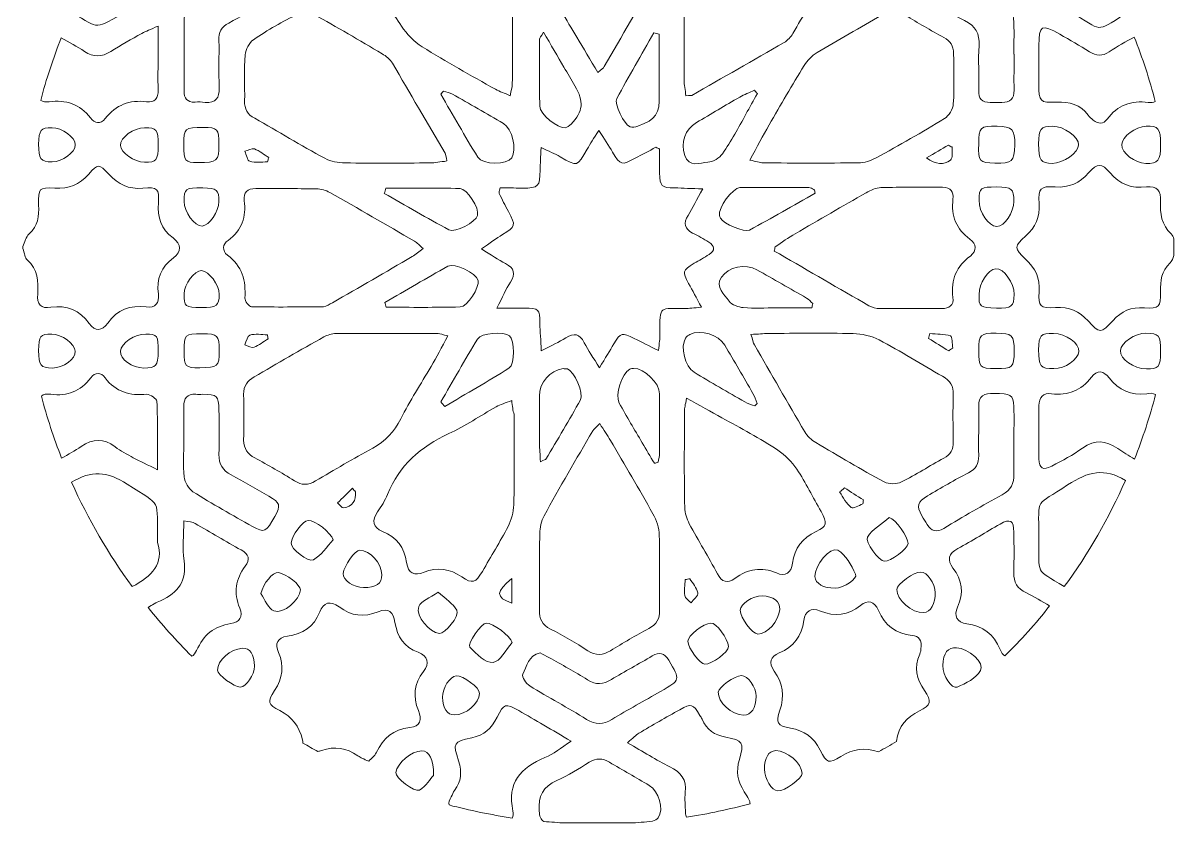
# Model space of a CAD drawing. Header units: millimetres. Extents: x -685 to 442, y -246 to 853.
# Drawn here: x -30.2 to 145.8, y 564.7 to 687 of the extents above; entities that cross this region are included whole.
import ezdxf

# ---------------------------------------------------------------- set-up
doc = ezdxf.new("R2010")
doc.units = ezdxf.units.MM
doc.header["$MEASUREMENT"] = 0
doc.layers.add('Layer 1', color=7, linetype='Continuous')

# ---------------------------------------------------------------- blocks, each defined once
blk = doc.blocks.new('block 311')
at = {"layer": 'Layer 1', "lineweight": 0}
for points, knots in [([(65.63, 710.64), (63.44, 711.86), (61.38, 713.21), (59.14, 714.33), (58.44, 714.66), (57.27, 714.61), (56.52, 714.28), (54.46, 713.3), (52.6, 712.04), (50.59, 710.97), (49.28, 710.27), (48.72, 709.33), (48.76, 707.79), (48.81, 704.29), (48.62, 700.74), (48.76, 697.24), (48.81, 695.75), (49.23, 694.21), (49.89, 692.9), (51.24, 690.14), (52.88, 687.53), (54.46, 684.87), (55.49, 683.14), (56.52, 681.41), (57.69, 679.45), (58.25, 679.96), (58.53, 680.1), (58.67, 680.34), (61.33, 684.96), (64.05, 689.58), (66.66, 694.25), (66.99, 694.86), (67.08, 695.65), (67.13, 696.35), (67.18, 700.23), (67.13, 704.1), (67.18, 708.03), (67.13, 709.24), (66.71, 710.08), (65.63, 710.64)], [0, 0, 0, 0, 1, 1, 1, 2, 2, 2, 3, 3, 3, 4, 4, 4, 5, 5, 5, 6, 6, 6, 7, 7, 7, 8, 8, 8, 9, 9, 9, 10, 10, 10, 11, 11, 11, 12, 12, 12, 13, 13, 13, 13]), ([(-14.19, 688.79), (-10.64, 690.56), (-8.63, 692.66), (-9.89, 696.87), (-8.44, 700.74), (-10.35, 702.75), (-13.49, 704.43), (-17.08, 699.53), (-20.17, 694.21), (-22.69, 688.6), (-18.25, 685.94), (-19.56, 686.08), (-14.19, 688.79)], [0, 0, 0, 0, 1, 1, 1, 2, 2, 2, 3, 3, 3, 4, 4, 4, 4]), ([(71.15, 675.9), (71.76, 675.95), (71.9, 675.9), (72.04, 675.95), (76.76, 678.61), (81.43, 681.32), (86.15, 684.03), (86.71, 684.35), (87.18, 684.87), (87.51, 685.43), (89.09, 688.09), (90.59, 690.75), (92.13, 693.41), (92.74, 694.44), (92.65, 695.28), (91.52, 695.75), (89.14, 696.68), (87.74, 698.36), (87.41, 700.93), (87.23, 702.33), (86.24, 702.84), (85.03, 702.33), (82.69, 701.3), (80.64, 701.72), (78.63, 703.12), (77.32, 704.06), (76.57, 703.54), (75.87, 702.28), (74.56, 699.81), (73.07, 697.47), (71.8, 695), (71.29, 694.02), (70.96, 692.8), (70.92, 691.68), (70.82, 687.2), (70.87, 682.76), (70.87, 678.28), (70.87, 677.53), (71.06, 676.79), (71.15, 675.9)], [0, 0, 0, 0, 1, 1, 1, 2, 2, 2, 3, 3, 3, 4, 4, 4, 5, 5, 5, 6, 6, 6, 7, 7, 7, 8, 8, 8, 9, 9, 9, 10, 10, 10, 11, 11, 11, 12, 12, 12, 13, 13, 13, 13]), ([(125.13, 697.01), (125.13, 690.24), (124.24, 692.06), (129.85, 688.79), (135.13, 685.71), (133.59, 685.52), (138.26, 688.32), (135.74, 694.07), (132.6, 699.44), (128.91, 704.48), (124.43, 701.35), (125.13, 703.03), (125.13, 697.01)], [0, 0, 0, 0, 1, 1, 1, 2, 2, 2, 3, 3, 3, 4, 4, 4, 4]), ([(23.99, 692.8), (25.16, 690.7), (26.28, 688.55), (27.64, 686.55), (28.48, 685.33), (29.6, 684.17), (30.82, 683.37), (34.51, 681.08), (38.3, 678.98), (42.03, 676.88), (42.69, 676.51), (43.44, 676.27), (44.28, 675.9), (44.42, 676.69), (44.6, 677.16), (44.6, 677.63), (44.65, 682.62), (44.65, 687.62), (44.6, 692.57), (44.6, 693.27), (44.37, 694.02), (44, 694.63), (42.59, 697.19), (41.01, 699.67), (39.6, 702.24), (38.86, 703.59), (37.97, 703.78), (36.75, 702.94), (34.98, 701.63), (33.15, 701.3), (30.96, 702.05), (29.04, 702.75), (28.62, 702.47), (28.15, 700.51), (27.69, 698.31), (26.61, 696.87), (24.6, 695.89), (23.01, 695.09), (23.01, 694.63), (23.99, 692.8)], [0, 0, 0, 0, 1, 1, 1, 2, 2, 2, 3, 3, 3, 4, 4, 4, 5, 5, 5, 6, 6, 6, 7, 7, 7, 8, 8, 8, 9, 9, 9, 10, 10, 10, 11, 11, 11, 12, 12, 12, 13, 13, 13, 13]), ([(-5.59, 682.16), (-5.59, 682.16), (-5.59, 682.16), (-5.59, 682.16), (-5.59, 680.34), (-5.54, 678.52), (-5.59, 676.65), (-5.63, 675.48), (-5.12, 674.87), (-3.91, 674.92), (-3.39, 674.97), (-2.88, 674.92), (-2.36, 674.87), (-0.73, 674.73), (-0.17, 675.53), (-0.21, 677.11), (-0.31, 679.54), (-0.21, 681.92), (-0.26, 684.35), (-0.31, 685.57), (0.11, 686.41), (1.24, 687.01), (3.1, 687.99), (4.93, 689.12), (6.75, 690.24), (9.32, 691.78), (9.32, 691.78), (7.82, 694.39), (6.84, 696.07), (6.61, 696.17), (4.93, 695.19), (1.94, 693.5), (-1.01, 691.68), (-4, 690.05), (-5.17, 689.4), (-5.63, 688.51), (-5.59, 687.2), (-5.54, 685.52), (-5.59, 683.84), (-5.59, 682.16)], [0, 0, 0, 0, 1, 1, 1, 2, 2, 2, 3, 3, 3, 4, 4, 4, 5, 5, 5, 6, 6, 6, 7, 7, 7, 8, 8, 8, 9, 9, 9, 10, 10, 10, 11, 11, 11, 12, 12, 12, 13, 13, 13, 13]), ([(108.12, 694.95), (107.84, 694.44), (107.51, 693.93), (107.23, 693.46), (106.43, 692.2), (106.71, 691.31), (108.02, 690.61), (109.94, 689.58), (111.76, 688.32), (113.77, 687.39), (115.5, 686.55), (116.06, 685.38), (115.97, 683.56), (115.83, 681.27), (116.01, 679.03), (115.92, 676.74), (115.87, 675.43), (116.39, 674.83), (117.7, 674.87), (118.3, 674.87), (118.86, 674.87), (119.47, 674.87), (120.73, 674.87), (121.34, 675.43), (121.34, 676.74), (121.29, 678.56), (121.34, 680.38), (121.34, 682.25), (121.34, 682.25), (121.34, 682.25), (121.29, 682.25), (121.29, 684.07), (121.39, 685.94), (121.25, 687.76), (121.2, 688.55), (120.78, 689.58), (120.17, 689.96), (116.95, 691.96), (113.58, 693.78), (110.27, 695.65), (109.38, 696.12), (108.63, 695.93), (108.12, 694.95)], [0, 0, 0, 0, 1, 1, 1, 2, 2, 2, 3, 3, 3, 4, 4, 4, 5, 5, 5, 6, 6, 6, 7, 7, 7, 8, 8, 8, 9, 9, 9, 10, 10, 10, 11, 11, 11, 12, 12, 12, 13, 13, 13, 14, 14, 14, 14]), ([(26.28, 680.85), (25.91, 681.46), (25.3, 681.97), (24.7, 682.3), (21.24, 684.35), (17.78, 686.41), (14.23, 688.32), (13.57, 688.65), (12.45, 688.69), (11.84, 688.41), (9.51, 687.25), (7.17, 685.94), (5.02, 684.45), (4.37, 684.03), (3.81, 682.95), (3.76, 682.16), (3.57, 679.82), (3.71, 677.49), (3.67, 675.11), (3.62, 673.85), (4.09, 673.05), (5.21, 672.44), (8.76, 670.44), (12.26, 668.29), (15.91, 666.33), (16.84, 665.81), (18.01, 665.63), (19.04, 665.63), (23.34, 665.53), (27.69, 665.58), (32.03, 665.63), (32.83, 665.63), (33.57, 665.77), (34.6, 665.91), (34.46, 666.61), (34.46, 666.89), (34.32, 667.12), (31.57, 671.74), (28.95, 676.32), (26.28, 680.85)], [0, 0, 0, 0, 1, 1, 1, 2, 2, 2, 3, 3, 3, 4, 4, 4, 5, 5, 5, 6, 6, 6, 7, 7, 7, 8, 8, 8, 9, 9, 9, 10, 10, 10, 11, 11, 11, 12, 12, 12, 13, 13, 13, 13]), ([(110.59, 684.82), (108.58, 685.89), (106.62, 687.01), (104.7, 688.23), (103.4, 689.07), (102.32, 689.02), (101.06, 688.23), (97.79, 686.27), (94.47, 684.45), (91.2, 682.48), (90.4, 682.02), (89.7, 681.27), (89.24, 680.52), (87.41, 677.53), (85.64, 674.5), (83.86, 671.42), (82.93, 669.78), (82.04, 668.1), (80.92, 666.05), (81.9, 665.86), (82.46, 665.63), (82.97, 665.63), (87.83, 665.58), (92.65, 665.58), (97.51, 665.63), (98.39, 665.63), (99.42, 665.95), (100.22, 666.37), (103.77, 668.34), (107.27, 670.3), (110.69, 672.4), (111.34, 672.82), (111.99, 673.85), (112.04, 674.64), (112.23, 677.21), (112.09, 679.78), (112.09, 682.34), (112.04, 683.51), (111.57, 684.26), (110.59, 684.82)], [0, 0, 0, 0, 1, 1, 1, 2, 2, 2, 3, 3, 3, 4, 4, 4, 5, 5, 5, 6, 6, 6, 7, 7, 7, 8, 8, 8, 9, 9, 9, 10, 10, 10, 11, 11, 11, 12, 12, 12, 13, 13, 13, 13]), ([(-26.24, 674.97), (-23.67, 675.29), (-21.52, 674.64), (-19.89, 672.49), (-19.28, 671.65), (-18.35, 671.51), (-17.65, 672.4), (-16.01, 674.5), (-13.91, 675.29), (-11.34, 674.97), (-10.03, 674.78), (-9.51, 675.53), (-9.56, 676.79), (-9.61, 678.56), (-9.56, 680.29), (-9.56, 682.06), (-9.56, 683.42), (-9.56, 684.73), (-9.56, 686.55), (-10.78, 685.99), (-11.43, 685.75), (-12.04, 685.43), (-13.63, 684.54), (-15.26, 683.65), (-16.8, 682.67), (-18.21, 681.78), (-19.37, 681.74), (-20.82, 682.67), (-21.95, 683.42), (-23.16, 684.07), (-24.38, 684.77), (-25.59, 681.64), (-26.67, 678.42), (-27.51, 675.15), (-27.13, 674.97), (-26.71, 674.92), (-26.24, 674.97)], [0, 0, 0, 0, 1, 1, 1, 2, 2, 2, 3, 3, 3, 4, 4, 4, 5, 5, 5, 6, 6, 6, 7, 7, 7, 8, 8, 8, 9, 9, 9, 10, 10, 10, 11, 11, 11, 12, 12, 12, 12]), ([(132.88, 682.62), (131.39, 683.56), (129.85, 684.4), (128.35, 685.29), (125.55, 686.92), (125.13, 686.69), (125.13, 683.56), (125.13, 681.6), (125.13, 679.59), (125.13, 677.63), (125.13, 675.01), (125.27, 674.78), (127.84, 674.92), (129.85, 675.01), (131.44, 674.55), (132.65, 672.91), (132.88, 672.63), (133.16, 672.4), (133.45, 672.16), (134.19, 671.56), (134.99, 671.51), (135.55, 672.3), (137.14, 674.45), (139.24, 675.2), (141.86, 674.87), (142.28, 674.83), (142.65, 674.87), (142.93, 675.01), (142.04, 678.38), (140.97, 681.64), (139.71, 684.87), (138.4, 684.17), (137.14, 683.42), (135.88, 682.62), (134.85, 681.88), (133.91, 681.97), (132.88, 682.62)], [0, 0, 0, 0, 1, 1, 1, 2, 2, 2, 3, 3, 3, 4, 4, 4, 5, 5, 5, 6, 6, 6, 7, 7, 7, 8, 8, 8, 9, 9, 9, 10, 10, 10, 11, 11, 11, 12, 12, 12, 12]), ([(52.5, 680.24), (51.52, 681.92), (50.54, 683.61), (49.37, 685.61), (48.95, 684.91), (48.76, 684.73), (48.76, 684.54), (48.76, 681.13), (48.72, 677.67), (48.81, 674.27), (48.81, 673.1), (51.61, 670.81), (52.69, 671), (53.02, 671.04), (53.34, 671.32), (53.58, 671.56), (55.45, 673.52), (55.59, 674.97), (54.18, 677.39), (53.62, 678.38), (53.06, 679.31), (52.5, 680.24)], [0, 0, 0, 0, 1, 1, 1, 2, 2, 2, 3, 3, 3, 4, 4, 4, 5, 5, 5, 6, 6, 6, 7, 7, 7, 7]), ([(66.24, 685.52), (64.33, 682.16), (62.41, 678.84), (60.59, 675.48), (60.12, 674.64), (61.71, 671.46), (62.6, 671.14), (62.97, 671), (63.44, 671.09), (63.81, 671.23), (66.62, 672.3), (67.13, 673.05), (67.08, 676.13), (67.08, 677.25), (67.08, 678.33), (67.08, 679.45), (67.08, 681.41), (67.08, 683.32), (67.08, 685.29), (66.8, 685.38), (66.52, 685.47), (66.24, 685.52)], [0, 0, 0, 0, 1, 1, 1, 2, 2, 2, 3, 3, 3, 4, 4, 4, 5, 5, 5, 6, 6, 6, 7, 7, 7, 7]), ([(43.25, 671.65), (40.68, 673.19), (38.06, 674.64), (35.44, 676.13), (35.02, 676.37), (34.56, 676.46), (34.09, 676.6), (33.95, 676.46), (33.81, 676.27), (33.67, 676.13), (35.54, 672.91), (37.36, 669.69), (39.32, 666.51), (40.07, 665.3), (43.86, 665.3), (44.51, 666.37), (45.35, 667.68), (44.6, 670.86), (43.25, 671.65)], [0, 0, 0, 0, 1, 1, 1, 2, 2, 2, 3, 3, 3, 4, 4, 4, 5, 5, 5, 6, 6, 6, 6]), ([(74.51, 665.72), (75.31, 665.77), (76.29, 666.37), (76.76, 667.03), (78.07, 668.94), (79.19, 671), (80.31, 673.05), (80.92, 674.13), (81.48, 675.2), (82.08, 676.23), (81.94, 676.41), (81.76, 676.55), (81.62, 676.74), (80.87, 676.37), (80.08, 676.09), (79.37, 675.67), (77.18, 674.41), (74.98, 673.1), (72.78, 671.79), (71.06, 670.76), (70.26, 668.76), (70.96, 666.75), (71.62, 664.88), (73.3, 665.63), (74.51, 665.72)], [0, 0, 0, 0, 1, 1, 1, 2, 2, 2, 3, 3, 3, 4, 4, 4, 5, 5, 5, 6, 6, 6, 7, 7, 7, 8, 8, 8, 8]), ([(-25.78, 665.77), (-24.19, 665.77), (-22.23, 667.21), (-22.23, 668.38), (-22.23, 669.55), (-24.23, 671), (-25.78, 671), (-27.51, 671), (-27.79, 670.67), (-27.83, 668.48), (-27.83, 666.19), (-27.55, 665.81), (-25.78, 665.77)], [0, 0, 0, 0, 1, 1, 1, 2, 2, 2, 3, 3, 3, 4, 4, 4, 4]), ([(-11.66, 665.72), (-9.79, 665.72), (-9.56, 666), (-9.56, 668.34), (-9.56, 670.72), (-9.75, 671), (-11.62, 671), (-13.3, 671), (-15.36, 669.5), (-15.31, 668.29), (-15.26, 667.17), (-13.21, 665.72), (-11.66, 665.72)], [0, 0, 0, 0, 1, 1, 1, 2, 2, 2, 3, 3, 3, 4, 4, 4, 4]), ([(-2.6, 671.04), (-5.54, 671.04), (-5.63, 670.95), (-5.63, 668.43), (-5.63, 665.86), (-5.49, 665.67), (-3.44, 665.67), (-0.54, 665.63), (-0.26, 665.91), (-0.26, 668.43), (-0.26, 670.81), (-0.45, 671.04), (-2.6, 671.04)], [0, 0, 0, 0, 1, 1, 1, 2, 2, 2, 3, 3, 3, 4, 4, 4, 4]), ([(42.73, 661.8), (42.64, 661.24), (42.55, 661.1), (42.59, 660.96), (43.06, 660.02), (43.48, 659.14), (44, 658.2), (45.16, 655.96), (45.16, 655.96), (43.11, 654.65), (42.13, 654.05), (41.24, 653.39), (39.88, 652.46), (41.38, 651.52), (42.45, 650.82), (43.58, 650.22), (44.88, 649.52), (45.16, 648.68), (44.32, 647.37), (43.62, 646.29), (43.11, 645.13), (42.22, 643.4), (44, 643.4), (45.21, 643.4), (46.43, 643.4), (48.72, 643.35), (48.76, 643.35), (48.81, 641.06), (48.86, 639.8), (48.95, 638.54), (49.04, 636.86), (50.63, 637.7), (51.71, 638.22), (52.78, 638.87), (54.04, 639.66), (54.89, 639.52), (55.59, 638.12), (56.19, 636.95), (56.99, 635.83), (57.92, 634.29), (58.86, 635.83), (59.51, 636.91), (60.12, 637.94), (61.19, 639.71), (61.38, 639.71), (63.25, 638.78), (64.37, 638.22), (65.49, 637.66), (66.94, 636.91), (67.08, 638.12), (67.18, 638.73), (67.18, 639.38), (67.13, 644.1), (67.18, 643.26), (71.01, 643.35), (71.66, 643.35), (72.27, 643.45), (73.53, 643.54), (72.74, 645.03), (72.18, 646.11), (71.57, 647.18), (70.59, 649), (70.59, 649.14), (72.41, 650.26), (73.16, 650.73), (73.95, 651.1), (74.7, 651.62), (75.64, 652.22), (75.59, 652.93), (74.65, 653.49), (73.86, 654), (73.02, 654.47), (72.18, 654.89), (70.96, 655.54), (70.73, 656.38), (71.48, 657.59), (72.18, 658.76), (72.78, 659.98), (73.72, 661.66), (71.99, 661.7), (70.73, 661.75), (69.42, 661.8), (67.36, 661.84), (67.22, 661.98), (67.13, 664.09), (67.08, 665.3), (67.13, 666.51), (67.13, 667.73), (66.94, 667.82), (66.76, 667.91), (66.57, 668.01), (65.49, 667.45), (64.42, 666.89), (63.39, 666.33), (61.33, 665.21), (61.19, 665.25), (59.93, 667.26), (59.33, 668.29), (58.67, 669.27), (57.83, 670.58), (57.04, 669.32), (56.52, 668.57), (56.05, 667.73), (54.51, 665.02), (54.56, 665.02), (51.94, 666.56), (51.1, 667.03), (50.17, 667.4), (49, 667.96), (48.95, 666.51), (48.86, 665.53), (48.86, 664.51), (48.81, 661.98), (48.67, 661.8), (46.1, 661.75), (44.88, 661.8), (43.76, 661.8), (42.73, 661.8)], [0, 0, 0, 0, 1, 1, 1, 2, 2, 2, 3, 3, 3, 4, 4, 4, 5, 5, 5, 6, 6, 6, 7, 7, 7, 8, 8, 8, 9, 9, 9, 10, 10, 10, 11, 11, 11, 12, 12, 12, 13, 13, 13, 14, 14, 14, 15, 15, 15, 16, 16, 16, 17, 17, 17, 18, 18, 18, 19, 19, 19, 20, 20, 20, 21, 21, 21, 22, 22, 22, 23, 23, 23, 24, 24, 24, 25, 25, 25, 26, 26, 26, 27, 27, 27, 28, 28, 28, 29, 29, 29, 30, 30, 30, 31, 31, 31, 32, 32, 32, 33, 33, 33, 34, 34, 34, 35, 35, 35, 36, 36, 36, 37, 37, 37, 38, 38, 38, 39, 39, 39, 39]), ([(118.72, 671.23), (116.15, 671.28), (115.97, 671.04), (115.92, 668.57), (115.87, 665.77), (116.01, 665.63), (118.4, 665.58), (121.06, 665.53), (121.39, 665.81), (121.43, 668.34), (121.48, 670.76), (121.06, 671.18), (118.72, 671.23)], [0, 0, 0, 0, 1, 1, 1, 2, 2, 2, 3, 3, 3, 4, 4, 4, 4]), ([(127.18, 665.53), (128.82, 665.53), (131.2, 667.21), (131.2, 668.38), (131.25, 669.6), (128.96, 671.23), (127.23, 671.23), (125.41, 671.23), (125.08, 670.81), (125.08, 668.52), (125.08, 666), (125.41, 665.58), (127.18, 665.53)], [0, 0, 0, 0, 1, 1, 1, 2, 2, 2, 3, 3, 3, 4, 4, 4, 4]), ([(141.48, 665.53), (143.35, 665.49), (143.77, 666), (143.73, 668.38), (143.73, 670.9), (143.4, 671.28), (141.53, 671.23), (139.89, 671.18), (137.84, 669.64), (137.79, 668.43), (137.79, 667.12), (139.8, 665.58), (141.48, 665.53)], [0, 0, 0, 0, 1, 1, 1, 2, 2, 2, 3, 3, 3, 4, 4, 4, 4]), ([(3.71, 667.4), (3.95, 666.84), (4.09, 665.95), (4.46, 665.86), (5.3, 665.63), (6.24, 665.77), (7.17, 665.77), (7.22, 666), (7.26, 666.19), (7.36, 666.42), (6.66, 666.89), (5.96, 667.45), (5.16, 667.77), (4.79, 667.91), (4.18, 667.54), (3.71, 667.4)], [0, 0, 0, 0, 1, 1, 1, 2, 2, 2, 3, 3, 3, 4, 4, 4, 5, 5, 5, 5]), ([(111.29, 668.34), (110.27, 667.73), (109.19, 667.12), (107.93, 666.37), (109.38, 665.35), (110.59, 665.25), (111.62, 666.05), (111.99, 666.33), (111.81, 667.35), (111.85, 668.06), (111.67, 668.1), (111.48, 668.2), (111.29, 668.34)], [0, 0, 0, 0, 1, 1, 1, 2, 2, 2, 3, 3, 3, 4, 4, 4, 4]), ([(-27.97, 645.55), (-28.11, 644.05), (-27.51, 643.26), (-25.96, 643.54), (-23.49, 643.91), (-21.57, 643.07), (-20.12, 641.06), (-19.19, 639.76), (-18.16, 639.9), (-17.27, 641.11), (-15.78, 643.17), (-13.86, 643.91), (-11.38, 643.59), (-9.98, 643.4), (-9.33, 644.19), (-9.51, 645.55), (-9.84, 647.88), (-9.09, 649.7), (-7.22, 651.1), (-5.92, 652.08), (-6.01, 653.16), (-7.27, 654.14), (-9.09, 655.49), (-9.65, 657.27), (-9.51, 659.51), (-9.37, 661.7), (-9.65, 661.94), (-11.9, 661.75), (-14.09, 661.56), (-15.64, 662.31), (-17.08, 663.9), (-18.58, 665.49), (-18.77, 665.53), (-20.17, 663.9), (-21.62, 662.31), (-23.21, 661.61), (-25.36, 661.75), (-27.83, 661.89), (-27.88, 661.75), (-27.83, 659.14), (-27.79, 657.5), (-27.88, 655.96), (-29.28, 654.75), (-29.8, 654.33), (-29.94, 653.49), (-30.22, 652.83), (-30.22, 652.79), (-30.22, 652.69), (-30.22, 652.65), (-30.22, 652.6), (-30.22, 652.6), (-30.22, 652.55), (-29.98, 651.8), (-29.94, 651.06), (-29.56, 650.78), (-27.97, 649.33), (-27.83, 647.51), (-27.97, 645.55)], [0, 0, 0, 0, 1, 1, 1, 2, 2, 2, 3, 3, 3, 4, 4, 4, 5, 5, 5, 6, 6, 6, 7, 7, 7, 8, 8, 8, 9, 9, 9, 10, 10, 10, 11, 11, 11, 12, 12, 12, 13, 13, 13, 14, 14, 14, 15, 15, 15, 16, 16, 16, 17, 17, 17, 18, 18, 18, 19, 19, 19, 19]), ([(143.73, 659.74), (143.87, 661.33), (143.17, 662.12), (141.58, 661.94), (139.33, 661.7), (137.51, 662.26), (135.97, 664.13), (134.75, 665.63), (134.05, 665.58), (132.74, 664.13), (131.34, 662.5), (129.75, 661.8), (127.6, 661.94), (125.36, 662.08), (125.03, 661.75), (125.17, 659.42), (125.31, 657.31), (124.66, 655.82), (123.07, 654.42), (121.34, 652.93), (121.34, 652.46), (123.07, 650.92), (124.61, 649.52), (125.31, 648.02), (125.17, 645.92), (125.03, 643.63), (125.27, 643.35), (127.65, 643.49), (129.75, 643.63), (131.25, 642.93), (132.65, 641.44), (134.43, 639.52), (134.66, 639.52), (136.44, 641.48), (137.79, 642.98), (139.24, 643.59), (141.25, 643.45), (143.54, 643.31), (143.77, 643.59), (143.73, 645.92), (143.68, 647.6), (143.87, 649.05), (145.18, 650.31), (145.46, 650.59), (145.64, 651.01), (145.78, 651.48), (145.78, 651.85), (145.78, 652.22), (145.78, 652.6), (145.78, 653.07), (145.78, 653.49), (145.78, 653.95), (145.69, 654.28), (145.55, 654.56), (145.36, 654.75), (143.91, 656.15), (143.59, 657.88), (143.73, 659.74)], [0, 0, 0, 0, 1, 1, 1, 2, 2, 2, 3, 3, 3, 4, 4, 4, 5, 5, 5, 6, 6, 6, 7, 7, 7, 8, 8, 8, 9, 9, 9, 10, 10, 10, 11, 11, 11, 12, 12, 12, 13, 13, 13, 14, 14, 14, 15, 15, 15, 16, 16, 16, 17, 17, 17, 18, 18, 18, 19, 19, 19, 19]), ([(-2.83, 655.96), (-1.76, 656.01), (-0.26, 658.2), (-0.26, 659.7), (-0.26, 661.47), (-0.59, 661.75), (-2.74, 661.8), (-5.4, 661.84), (-5.59, 661.7), (-5.59, 659.74), (-5.63, 658.16), (-3.95, 655.91), (-2.83, 655.96)], [0, 0, 0, 0, 1, 1, 1, 2, 2, 2, 3, 3, 3, 4, 4, 4, 4]), ([(36.61, 661.7), (32.83, 661.8), (29.04, 661.75), (25.26, 661.75), (25.16, 661.47), (25.12, 661.24), (25.02, 660.96), (28.29, 659.09), (31.57, 657.17), (34.88, 655.4), (35.91, 654.84), (39, 656.57), (39.28, 657.59), (39.6, 658.67), (37.73, 661.66), (36.61, 661.7)], [0, 0, 0, 0, 1, 1, 1, 2, 2, 2, 3, 3, 3, 4, 4, 4, 5, 5, 5, 5]), ([(76.29, 657.59), (76.34, 657.45), (76.38, 657.31), (76.43, 657.17), (76.9, 656.33), (80.08, 654.93), (80.87, 655.35), (84.23, 657.17), (87.6, 659.09), (90.92, 661), (90.87, 661.19), (90.82, 661.38), (90.73, 661.56), (90.45, 661.66), (90.22, 661.84), (89.94, 661.84), (86.43, 661.84), (82.93, 661.89), (79.42, 661.84), (78.25, 661.8), (76.06, 658.72), (76.29, 657.59)], [0, 0, 0, 0, 1, 1, 1, 2, 2, 2, 3, 3, 3, 4, 4, 4, 5, 5, 5, 6, 6, 6, 7, 7, 7, 7]), ([(114.66, 651.38), (115.69, 652.18), (115.59, 653.21), (114.56, 653.95), (112.51, 655.49), (111.67, 657.5), (111.99, 660.07), (112.13, 661.19), (111.67, 661.89), (110.41, 661.89), (107.27, 661.89), (104.1, 661.94), (100.97, 661.84), (100.22, 661.84), (99.42, 661.42), (98.72, 661.05), (95.08, 659), (91.48, 656.89), (87.88, 654.79), (86.8, 654.19), (85.82, 653.49), (84.8, 652.79), (84.75, 652.55), (84.7, 652.36), (84.66, 652.13), (84.94, 651.99), (85.17, 651.85), (85.45, 651.71), (89.98, 649.05), (94.56, 646.39), (99.14, 643.77), (99.61, 643.49), (100.26, 643.35), (100.83, 643.35), (103.96, 643.31), (107.13, 643.35), (110.27, 643.35), (111.43, 643.35), (112.13, 643.82), (111.99, 645.03), (111.62, 647.79), (112.56, 649.8), (114.66, 651.38)], [0, 0, 0, 0, 1, 1, 1, 2, 2, 2, 3, 3, 3, 4, 4, 4, 5, 5, 5, 6, 6, 6, 7, 7, 7, 8, 8, 8, 9, 9, 9, 10, 10, 10, 11, 11, 11, 12, 12, 12, 13, 13, 13, 14, 14, 14, 14]), ([(121.29, 659.74), (121.29, 661.7), (120.97, 661.94), (118.68, 661.94), (116.2, 661.94), (115.97, 661.8), (115.97, 659.93), (115.97, 658.06), (117.42, 655.91), (118.68, 655.91), (119.89, 655.91), (121.29, 658.02), (121.29, 659.74)], [0, 0, 0, 0, 1, 1, 1, 2, 2, 2, 3, 3, 3, 4, 4, 4, 4]), ([(1.14, 653.77), (0.3, 653.16), (0.16, 652.18), (1.05, 651.52), (3.29, 649.84), (3.9, 647.6), (3.71, 644.94), (3.67, 644.52), (4.37, 643.63), (4.74, 643.63), (8.39, 643.54), (12.08, 643.59), (15.72, 643.63), (16.19, 643.63), (16.66, 644.01), (17.12, 644.24), (21.19, 646.57), (25.26, 648.91), (29.28, 651.29), (29.84, 651.62), (30.3, 652.04), (30.96, 652.51), (30.4, 653.02), (30.07, 653.39), (29.65, 653.63), (25.35, 656.15), (21.05, 658.62), (16.7, 661.1), (16.1, 661.42), (15.35, 661.66), (14.65, 661.66), (11.56, 661.7), (8.48, 661.66), (5.39, 661.7), (4.09, 661.7), (3.43, 661.1), (3.62, 659.84), (3.95, 657.41), (3.29, 655.31), (1.14, 653.77)], [0, 0, 0, 0, 1, 1, 1, 2, 2, 2, 3, 3, 3, 4, 4, 4, 5, 5, 5, 6, 6, 6, 7, 7, 7, 8, 8, 8, 9, 9, 9, 10, 10, 10, 11, 11, 11, 12, 12, 12, 13, 13, 13, 13]), ([(34.74, 649.8), (31.52, 648.02), (28.34, 646.11), (25.12, 644.29), (25.16, 644.05), (25.26, 643.77), (25.3, 643.54), (29.09, 643.54), (32.83, 643.49), (36.61, 643.59), (37.78, 643.63), (39.6, 646.57), (39.37, 647.65), (39.04, 648.77), (35.82, 650.4), (34.74, 649.8)], [0, 0, 0, 0, 1, 1, 1, 2, 2, 2, 3, 3, 3, 4, 4, 4, 5, 5, 5, 5]), ([(90.4, 643.45), (90.45, 643.68), (90.5, 643.87), (90.54, 644.1), (90.22, 644.38), (89.98, 644.75), (89.61, 644.94), (87.09, 646.39), (84.56, 647.84), (81.99, 649.28), (80.31, 650.22), (77.6, 649.75), (76.57, 648.12), (75.59, 646.62), (77.04, 645.5), (77.74, 644.47), (78.16, 643.91), (79.19, 643.54), (79.93, 643.49), (81.62, 643.35), (83.3, 643.45), (84.98, 643.45), (86.85, 643.45), (88.63, 643.45), (90.4, 643.45)], [0, 0, 0, 0, 1, 1, 1, 2, 2, 2, 3, 3, 3, 4, 4, 4, 5, 5, 5, 6, 6, 6, 7, 7, 7, 8, 8, 8, 8]), ([(118.63, 643.4), (121.01, 643.4), (121.29, 643.59), (121.34, 645.5), (121.34, 647.27), (119.75, 649.52), (118.54, 649.42), (117.37, 649.33), (115.97, 647.18), (115.97, 645.5), (115.92, 643.63), (116.15, 643.45), (118.63, 643.4)], [0, 0, 0, 0, 1, 1, 1, 2, 2, 2, 3, 3, 3, 4, 4, 4, 4]), ([(-2.92, 649.14), (-4, 649.19), (-5.59, 647.04), (-5.59, 645.59), (-5.63, 643.68), (-5.4, 643.49), (-2.97, 643.49), (-0.59, 643.49), (-0.21, 643.77), (-0.21, 645.5), (-0.26, 646.99), (-1.8, 649.1), (-2.92, 649.14)], [0, 0, 0, 0, 1, 1, 1, 2, 2, 2, 3, 3, 3, 4, 4, 4, 4]), ([(-25.82, 639.43), (-27.6, 639.43), (-27.79, 639.15), (-27.83, 636.91), (-27.83, 634.62), (-27.55, 634.29), (-25.73, 634.25), (-24.05, 634.25), (-22.13, 635.65), (-22.23, 636.81), (-22.27, 637.98), (-24.33, 639.43), (-25.82, 639.43)], [0, 0, 0, 0, 1, 1, 1, 2, 2, 2, 3, 3, 3, 4, 4, 4, 4]), ([(-11.43, 639.43), (-13.11, 639.48), (-15.22, 638.03), (-15.31, 636.81), (-15.4, 635.6), (-13.53, 634.25), (-11.76, 634.25), (-9.84, 634.25), (-9.56, 634.53), (-9.56, 636.81), (-9.51, 639.15), (-9.7, 639.43), (-11.43, 639.43)], [0, 0, 0, 0, 1, 1, 1, 2, 2, 2, 3, 3, 3, 4, 4, 4, 4]), ([(-2.83, 639.48), (-5.49, 639.48), (-5.59, 639.38), (-5.59, 636.81), (-5.59, 634.43), (-5.45, 634.29), (-3.16, 634.29), (-0.45, 634.29), (-0.21, 634.48), (-0.21, 636.86), (-0.26, 639.29), (-0.4, 639.48), (-2.83, 639.48)], [0, 0, 0, 0, 1, 1, 1, 2, 2, 2, 3, 3, 3, 4, 4, 4, 4]), ([(5.21, 620.52), (7.26, 619.4), (9.32, 618.23), (11.28, 617.02), (12.4, 616.27), (13.34, 616.32), (14.51, 616.97), (17.4, 618.7), (20.3, 620.38), (23.25, 622.01), (25.16, 623.04), (26.56, 624.49), (27.55, 626.49), (28.95, 629.25), (30.63, 631.82), (32.17, 634.48), (33.01, 635.93), (33.81, 637.38), (34.74, 639.15), (33.95, 639.34), (33.57, 639.52), (33.25, 639.52), (28.06, 639.52), (22.87, 639.57), (17.64, 639.52), (17.03, 639.52), (16.33, 639.29), (15.77, 639.01), (12.22, 637), (8.67, 634.95), (5.11, 632.89), (4.09, 632.29), (3.52, 631.49), (3.52, 630.23), (3.57, 627.9), (3.57, 625.56), (3.52, 623.23), (3.57, 621.87), (4.13, 621.08), (5.21, 620.52)], [0, 0, 0, 0, 1, 1, 1, 2, 2, 2, 3, 3, 3, 4, 4, 4, 5, 5, 5, 6, 6, 6, 7, 7, 7, 8, 8, 8, 9, 9, 9, 10, 10, 10, 11, 11, 11, 12, 12, 12, 13, 13, 13, 13]), ([(4.46, 639.29), (4.09, 639.2), (3.95, 638.31), (3.71, 637.8), (4.18, 637.66), (4.74, 637.28), (5.11, 637.42), (5.86, 637.7), (6.56, 638.26), (7.26, 638.73), (7.22, 638.92), (7.17, 639.15), (7.17, 639.34), (6.24, 639.34), (5.3, 639.52), (4.46, 639.29)], [0, 0, 0, 0, 1, 1, 1, 2, 2, 2, 3, 3, 3, 4, 4, 4, 5, 5, 5, 5]), ([(39.28, 638.68), (37.36, 635.51), (35.54, 632.29), (33.67, 629.06), (33.86, 628.83), (34.09, 628.6), (34.28, 628.36), (37.55, 630.32), (40.91, 632.19), (44.09, 634.25), (45.07, 634.85), (44.93, 638.54), (44.18, 639.15), (43.34, 639.85), (39.84, 639.62), (39.28, 638.68)], [0, 0, 0, 0, 1, 1, 1, 2, 2, 2, 3, 3, 3, 4, 4, 4, 5, 5, 5, 5]), ([(71.76, 639.38), (71.52, 639.29), (71.24, 639.06), (71.1, 638.82), (70.26, 637.52), (71.01, 634.43), (72.41, 633.59), (74.98, 632.05), (77.55, 630.56), (80.17, 629.06), (80.64, 628.78), (81.2, 628.64), (81.71, 628.46), (81.8, 628.6), (81.94, 628.69), (82.04, 628.83), (81.8, 629.34), (81.66, 629.9), (81.38, 630.37), (79.98, 632.85), (78.53, 635.27), (77.08, 637.75), (76.1, 639.38), (73.44, 640.18), (71.76, 639.38)], [0, 0, 0, 0, 1, 1, 1, 2, 2, 2, 3, 3, 3, 4, 4, 4, 5, 5, 5, 6, 6, 6, 7, 7, 7, 8, 8, 8, 8]), ([(110.41, 632.99), (107.13, 634.81), (104, 636.81), (100.68, 638.54), (99.52, 639.15), (98.07, 639.48), (96.71, 639.52), (92.41, 639.62), (88.07, 639.57), (83.77, 639.52), (82.97, 639.52), (82.22, 639.43), (81.1, 639.38), (81.34, 638.59), (81.43, 638.12), (81.62, 637.8), (84.19, 633.36), (86.71, 628.92), (89.33, 624.49), (89.7, 623.83), (90.36, 623.23), (91.01, 622.85), (94.47, 620.8), (97.93, 618.74), (101.48, 616.83), (102.18, 616.46), (103.4, 616.46), (104.1, 616.83), (106.34, 617.9), (108.4, 619.3), (110.59, 620.47), (111.62, 621.03), (112.04, 621.78), (112.04, 622.95), (111.99, 625.37), (111.95, 627.8), (112.04, 630.18), (112.09, 631.49), (111.57, 632.33), (110.41, 632.99)], [0, 0, 0, 0, 1, 1, 1, 2, 2, 2, 3, 3, 3, 4, 4, 4, 5, 5, 5, 6, 6, 6, 7, 7, 7, 8, 8, 8, 9, 9, 9, 10, 10, 10, 11, 11, 11, 12, 12, 12, 13, 13, 13, 13]), ([(111.95, 637.28), (111.85, 637.94), (111.9, 639.06), (111.62, 639.15), (110.59, 639.48), (109.52, 639.43), (108.44, 639.52), (108.4, 639.29), (108.3, 639.06), (108.26, 638.78), (109.28, 638.12), (110.31, 637.52), (111.34, 636.86), (111.53, 637), (111.71, 637.14), (111.95, 637.28)], [0, 0, 0, 0, 1, 1, 1, 2, 2, 2, 3, 3, 3, 4, 4, 4, 5, 5, 5, 5]), ([(118.58, 639.57), (116.15, 639.57), (115.97, 639.38), (115.92, 637), (115.92, 634.39), (116.06, 634.15), (118.54, 634.15), (121.11, 634.15), (121.34, 634.34), (121.34, 636.81), (121.34, 639.29), (121.06, 639.57), (118.58, 639.57)], [0, 0, 0, 0, 1, 1, 1, 2, 2, 2, 3, 3, 3, 4, 4, 4, 4]), ([(127.42, 634.15), (129.1, 634.15), (131.16, 635.55), (131.25, 636.77), (131.34, 638.03), (129.24, 639.52), (127.37, 639.52), (125.36, 639.57), (125.13, 639.29), (125.08, 637.05), (125.08, 634.53), (125.36, 634.15), (127.42, 634.15)], [0, 0, 0, 0, 1, 1, 1, 2, 2, 2, 3, 3, 3, 4, 4, 4, 4]), ([(141.58, 634.11), (143.45, 634.06), (143.73, 634.43), (143.73, 636.77), (143.73, 639.24), (143.49, 639.57), (141.48, 639.57), (139.85, 639.57), (137.7, 638.12), (137.6, 636.91), (137.56, 635.6), (139.61, 634.15), (141.58, 634.11)], [0, 0, 0, 0, 1, 1, 1, 2, 2, 2, 3, 3, 3, 4, 4, 4, 4]), ([(-16.15, 622.2), (-15.31, 621.55), (-14.28, 621.03), (-13.35, 620.52), (-12.27, 619.96), (-11.2, 619.44), (-9.65, 618.7), (-9.65, 622.48), (-9.61, 625.84), (-9.75, 629.16), (-9.75, 629.53), (-10.78, 630.23), (-11.29, 630.23), (-13.86, 630), (-16.06, 630.56), (-17.65, 632.75), (-18.3, 633.64), (-19.19, 633.64), (-19.84, 632.75), (-21.43, 630.7), (-23.44, 629.9), (-25.96, 630.23), (-26.62, 630.32), (-27.09, 630.23), (-27.41, 629.95), (-26.57, 626.73), (-25.5, 623.55), (-24.33, 620.47), (-23.3, 621.03), (-22.27, 621.59), (-21.34, 622.25), (-19.51, 623.46), (-17.88, 623.55), (-16.15, 622.2)], [0, 0, 0, 0, 1, 1, 1, 2, 2, 2, 3, 3, 3, 4, 4, 4, 5, 5, 5, 6, 6, 6, 7, 7, 7, 8, 8, 8, 9, 9, 9, 10, 10, 10, 11, 11, 11, 11]), ([(49.74, 620.33), (51.52, 623.32), (53.34, 626.31), (55.03, 629.39), (55.59, 630.37), (54.04, 633.78), (53.02, 634.11), (52.83, 634.15), (52.6, 634.15), (52.36, 634.15), (50.35, 633.87), (48.76, 632.05), (48.76, 629.95), (48.76, 627.52), (48.76, 625.14), (48.76, 622.71), (48.76, 621.87), (48.86, 621.03), (48.9, 619.91), (49.51, 620.24), (49.7, 620.24), (49.74, 620.33)], [0, 0, 0, 0, 1, 1, 1, 2, 2, 2, 3, 3, 3, 4, 4, 4, 5, 5, 5, 6, 6, 6, 7, 7, 7, 7]), ([(66.34, 619.68), (66.52, 619.72), (66.71, 619.82), (66.9, 619.86), (66.99, 620.33), (67.13, 620.8), (67.13, 621.31), (67.13, 624.3), (67.13, 627.29), (67.13, 630.28), (67.13, 631.96), (64.79, 634.2), (63.16, 634.2), (62.97, 634.2), (62.74, 634.15), (62.55, 634.06), (61.33, 633.41), (60.31, 630.14), (60.96, 628.88), (62.08, 626.82), (63.3, 624.81), (64.47, 622.81), (65.07, 621.78), (65.68, 620.7), (66.34, 619.68)], [0, 0, 0, 0, 1, 1, 1, 2, 2, 2, 3, 3, 3, 4, 4, 4, 5, 5, 5, 6, 6, 6, 7, 7, 7, 8, 8, 8, 8]), ([(141.62, 630.32), (139.19, 629.95), (137.37, 630.88), (135.88, 632.75), (135.03, 633.83), (134.05, 634.01), (133.16, 632.85), (131.58, 630.79), (129.61, 630), (127.04, 630.32), (125.83, 630.51), (125.13, 629.76), (125.13, 628.5), (125.13, 625.79), (125.08, 623.09), (125.13, 620.38), (125.17, 618.84), (125.73, 618.56), (127.09, 619.26), (128.73, 620.1), (130.36, 620.94), (131.81, 622.01), (133.73, 623.37), (135.31, 623.23), (137.18, 621.92), (137.98, 621.36), (138.87, 620.84), (139.75, 620.33), (141.02, 623.55), (142.09, 626.82), (142.98, 630.18), (142.56, 630.42), (142.04, 630.42), (141.62, 630.32)], [0, 0, 0, 0, 1, 1, 1, 2, 2, 2, 3, 3, 3, 4, 4, 4, 5, 5, 5, 6, 6, 6, 7, 7, 7, 8, 8, 8, 9, 9, 9, 10, 10, 10, 11, 11, 11, 11]), ([(-4.23, 615.33), (-1.29, 613.47), (1.8, 611.74), (4.88, 610.01), (6.7, 608.98), (6.98, 609.17), (8.29, 611.55), (9.23, 613.23), (9.09, 613.65), (7.36, 614.63), (5.44, 615.75), (3.57, 616.88), (1.61, 617.9), (0.3, 618.6), (-0.31, 619.54), (-0.26, 621.03), (-0.17, 623.32), (-0.21, 625.56), (-0.26, 627.85), (-0.31, 630), (-0.54, 630.18), (-2.74, 630.23), (-3.11, 630.23), (-3.49, 630.18), (-3.81, 630.23), (-5.12, 630.32), (-5.63, 629.62), (-5.63, 628.36), (-5.59, 626.59), (-5.63, 624.86), (-5.63, 623.09), (-5.63, 623.09), (-5.63, 623.09), (-5.63, 623.09), (-5.63, 621.26), (-5.78, 619.4), (-5.59, 617.62), (-5.45, 616.78), (-4.89, 615.75), (-4.23, 615.33)], [0, 0, 0, 0, 1, 1, 1, 2, 2, 2, 3, 3, 3, 4, 4, 4, 5, 5, 5, 6, 6, 6, 7, 7, 7, 8, 8, 8, 9, 9, 9, 10, 10, 10, 11, 11, 11, 12, 12, 12, 13, 13, 13, 13]), ([(121.29, 628.36), (121.2, 630.18), (120.83, 630.37), (118.26, 630.37), (116.76, 630.37), (115.87, 630.04), (115.92, 628.32), (115.97, 625.84), (115.87, 623.32), (115.92, 620.84), (115.92, 619.63), (115.55, 618.84), (114.38, 618.23), (112.23, 617.16), (110.17, 615.89), (108.07, 614.68), (106.53, 613.75), (106.39, 613.19), (107.23, 611.65), (107.46, 611.18), (107.79, 610.76), (108.02, 610.34), (108.68, 609.26), (109.47, 609.08), (110.59, 609.73), (113.54, 611.51), (116.48, 613.23), (119.52, 614.87), (120.87, 615.61), (121.34, 616.6), (121.29, 618.04), (121.25, 619.63), (121.29, 621.26), (121.29, 622.85), (121.29, 624.67), (121.39, 626.54), (121.29, 628.36)], [0, 0, 0, 0, 1, 1, 1, 2, 2, 2, 3, 3, 3, 4, 4, 4, 5, 5, 5, 6, 6, 6, 7, 7, 7, 8, 8, 8, 9, 9, 9, 10, 10, 10, 11, 11, 11, 12, 12, 12, 12]), ([(44.51, 629.3), (43.53, 628.88), (42.78, 628.69), (42.13, 628.32), (39.7, 626.96), (37.41, 625.37), (34.88, 624.21), (30.63, 622.2), (27.27, 619.4), (25.54, 614.91), (25.16, 613.98), (24.56, 613.09), (23.99, 612.25), (23.11, 610.94), (23.25, 609.87), (24.74, 609.26), (26.94, 608.38), (28.11, 606.79), (28.43, 604.5), (28.67, 602.87), (29.65, 602.4), (31.1, 603.01), (33.15, 603.8), (35.02, 603.57), (36.89, 602.31), (38.53, 601.19), (39, 601.42), (40.02, 603.15), (41.38, 605.43), (42.73, 607.68), (43.95, 610.01), (44.46, 610.99), (44.79, 612.21), (44.84, 613.33), (44.93, 617.95), (44.88, 622.53), (44.88, 627.15), (44.7, 627.76), (44.6, 628.36), (44.51, 629.3)], [0, 0, 0, 0, 1, 1, 1, 2, 2, 2, 3, 3, 3, 4, 4, 4, 5, 5, 5, 6, 6, 6, 7, 7, 7, 8, 8, 8, 9, 9, 9, 10, 10, 10, 11, 11, 11, 12, 12, 12, 13, 13, 13, 13]), ([(91.81, 612.3), (90.59, 614.45), (89.47, 616.69), (88.11, 618.79), (87.37, 619.91), (86.34, 620.94), (85.22, 621.69), (82.46, 623.46), (79.56, 625.05), (76.66, 626.64), (74.98, 627.62), (73.25, 628.5), (71.24, 629.62), (71.06, 628.6), (70.92, 628.08), (70.92, 627.62), (70.92, 622.71), (70.87, 617.81), (70.96, 612.91), (70.96, 612.07), (71.29, 611.18), (71.66, 610.43), (73.07, 607.86), (74.61, 605.34), (75.96, 602.77), (76.66, 601.51), (77.5, 601.23), (78.63, 602.07), (80.64, 603.52), (82.69, 603.89), (84.98, 602.91), (86.38, 602.31), (87.27, 602.91), (87.46, 604.41), (87.79, 606.7), (88.91, 608.24), (91.06, 609.26), (92.79, 610.01), (92.79, 610.52), (91.81, 612.3)], [0, 0, 0, 0, 1, 1, 1, 2, 2, 2, 3, 3, 3, 4, 4, 4, 5, 5, 5, 6, 6, 6, 7, 7, 7, 8, 8, 8, 9, 9, 9, 10, 10, 10, 11, 11, 11, 12, 12, 12, 13, 13, 13, 13]), ([(50.45, 594.32), (52.41, 593.34), (54.32, 592.22), (56.15, 591.01), (57.36, 590.21), (58.44, 590.3), (59.61, 591.01), (61.52, 592.17), (63.48, 593.39), (65.49, 594.41), (66.71, 595.07), (67.13, 595.91), (67.13, 597.22), (67.08, 601.05), (67.18, 604.83), (67.08, 608.66), (67.04, 609.78), (66.66, 610.99), (66.1, 611.97), (64, 615.75), (61.76, 619.44), (59.61, 623.18), (59.14, 623.97), (58.62, 624.72), (57.97, 625.75), (57.36, 625.14), (57.08, 624.91), (56.9, 624.63), (54.37, 620.33), (51.85, 616.03), (49.46, 611.65), (49.04, 610.85), (48.81, 609.82), (48.81, 608.94), (48.72, 605.06), (48.81, 601.19), (48.76, 597.26), (48.72, 595.91), (49.14, 594.97), (50.45, 594.32)], [0, 0, 0, 0, 1, 1, 1, 2, 2, 2, 3, 3, 3, 4, 4, 4, 5, 5, 5, 6, 6, 6, 7, 7, 7, 8, 8, 8, 9, 9, 9, 10, 10, 10, 11, 11, 11, 12, 12, 12, 13, 13, 13, 13]), ([(-9.65, 607.58), (-9.79, 614.54), (-8.81, 612.95), (-14.28, 616.5), (-17.37, 618.51), (-19.8, 618.6), (-22.79, 616.78), (-20.26, 611.13), (-17.13, 605.76), (-13.53, 600.81), (-10.45, 602.4), (-8.63, 604.36), (-9.65, 607.58)], [0, 0, 0, 0, 1, 1, 1, 2, 2, 2, 3, 3, 3, 4, 4, 4, 4]), ([(129.52, 616.36), (124.52, 613), (125.08, 614.73), (125.13, 608.56), (125.17, 602.21), (124.43, 603.75), (129.01, 600.81), (132.7, 605.85), (135.83, 611.32), (138.35, 617.06), (135.17, 618.98), (132.65, 618.46), (129.52, 616.36)], [0, 0, 0, 0, 1, 1, 1, 2, 2, 2, 3, 3, 3, 4, 4, 4, 4]), ([(20.63, 615.33), (20.49, 615.52), (20.3, 615.66), (20.16, 615.85), (19.41, 615.1), (18.62, 614.35), (17.87, 613.61), (18.2, 613.33), (18.57, 612.81), (18.81, 612.86), (20.16, 613.05), (20.72, 613.98), (20.63, 615.33)], [0, 0, 0, 0, 1, 1, 1, 2, 2, 2, 3, 3, 3, 4, 4, 4, 4]), ([(94.66, 615.29), (95.22, 614.45), (95.68, 613.51), (96.43, 612.91), (96.67, 612.67), (97.6, 613.23), (98.21, 613.47), (98.25, 613.65), (98.25, 613.89), (98.3, 614.07), (97.32, 614.68), (96.34, 615.29), (95.4, 615.94), (95.12, 615.66), (94.89, 615.47), (94.66, 615.29)], [0, 0, 0, 0, 1, 1, 1, 2, 2, 2, 3, 3, 3, 4, 4, 4, 5, 5, 5, 5]), ([(-3.67, 591.05), (-2.64, 593.39), (-1.01, 594.79), (1.56, 595.16), (2.96, 595.35), (3.43, 596.24), (2.92, 597.54), (1.94, 599.88), (2.31, 601.93), (3.76, 603.94), (4.51, 604.97), (4.37, 605.76), (3.15, 606.42), (0.77, 607.72), (-1.52, 609.12), (-3.91, 610.48), (-4.28, 610.71), (-4.84, 610.71), (-5.63, 610.9), (-5.63, 608.7), (-5.87, 606.7), (-5.59, 604.78), (-5.17, 601.7), (-6.43, 599.88), (-9.19, 598.66), (-9.84, 598.38), (-10.5, 598.01), (-11.1, 597.64), (-9, 595.02), (-6.76, 592.55), (-4.42, 590.16), (-4.09, 590.3), (-3.86, 590.68), (-3.67, 591.05)], [0, 0, 0, 0, 1, 1, 1, 2, 2, 2, 3, 3, 3, 4, 4, 4, 5, 5, 5, 6, 6, 6, 7, 7, 7, 8, 8, 8, 9, 9, 9, 10, 10, 10, 11, 11, 11, 11]), ([(13.39, 610.94), (12.59, 610.94), (10.82, 608.56), (10.77, 607.44), (10.72, 606.65), (13.34, 604.45), (14.18, 604.92), (15.4, 605.57), (16.24, 606.93), (17.22, 607.96), (16.84, 609.12), (14.46, 610.94), (13.39, 610.94)], [0, 0, 0, 0, 1, 1, 1, 2, 2, 2, 3, 3, 3, 4, 4, 4, 4]), ([(105.12, 607.4), (105.17, 608.38), (103.21, 611.13), (102.23, 611.41), (101.11, 610.43), (99.7, 609.59), (98.91, 608.38), (98.44, 607.68), (100.73, 604.73), (101.48, 604.69), (102.41, 604.64), (105.08, 606.6), (105.12, 607.4)], [0, 0, 0, 0, 1, 1, 1, 2, 2, 2, 3, 3, 3, 4, 4, 4, 4]), ([(121.29, 602.96), (121.34, 605.01), (121.34, 607.07), (121.29, 609.12), (121.25, 610.94), (120.78, 611.27), (119.19, 610.38), (117.04, 609.17), (114.94, 607.82), (112.74, 606.65), (111.29, 605.85), (111.06, 604.87), (111.99, 603.66), (113.4, 601.79), (113.68, 599.83), (112.7, 597.68), (112.09, 596.38), (112.56, 595.3), (114.1, 595.11), (116.57, 594.79), (118.26, 593.57), (119.19, 591.19), (119.38, 590.73), (119.61, 590.4), (119.94, 590.21), (122.37, 592.64), (124.66, 595.16), (126.76, 597.87), (125.59, 598.57), (124.43, 599.22), (123.21, 599.88), (121.81, 600.48), (121.25, 601.47), (121.29, 602.96)], [0, 0, 0, 0, 1, 1, 1, 2, 2, 2, 3, 3, 3, 4, 4, 4, 5, 5, 5, 6, 6, 6, 7, 7, 7, 8, 8, 8, 9, 9, 9, 10, 10, 10, 11, 11, 11, 11]), ([(21.28, 606.37), (20.54, 606.37), (18.81, 603.99), (18.76, 602.82), (18.71, 601.79), (20.3, 600.67), (21.84, 600.67), (23.76, 600.67), (24.7, 601.28), (24.65, 602.63), (24.65, 604.36), (22.83, 606.42), (21.28, 606.37)], [0, 0, 0, 0, 1, 1, 1, 2, 2, 2, 3, 3, 3, 4, 4, 4, 4]), ([(94.38, 606.37), (93.21, 607.02), (90.78, 603.99), (90.87, 602.35), (90.92, 601.28), (92.18, 600.58), (93.96, 600.58), (95.31, 600.62), (97.46, 602.03), (97.09, 602.73), (96.43, 604.08), (95.59, 605.71), (94.38, 606.37)], [0, 0, 0, 0, 1, 1, 1, 2, 2, 2, 3, 3, 3, 4, 4, 4, 4]), ([(8.85, 602.96), (7.92, 603.05), (6.56, 601.33), (6.14, 599.74), (6.8, 598.8), (7.26, 597.45), (8.15, 597.12), (9.6, 596.56), (12.12, 598.8), (12.22, 600.3), (12.26, 601.05), (10.02, 602.82), (8.85, 602.96)], [0, 0, 0, 0, 1, 1, 1, 2, 2, 2, 3, 3, 3, 4, 4, 4, 4]), ([(44.51, 602.07), (42.08, 600.02), (42.03, 599.18), (44.51, 598.29), (44.51, 599.6), (44.51, 600.72), (44.51, 602.07)], [0, 0, 0, 0, 1, 1, 1, 2, 2, 2, 2]), ([(72.97, 599.88), (72.83, 600.62), (72.18, 601.33), (71.76, 602.03), (71.52, 601.98), (71.29, 601.93), (71.06, 601.89), (71.01, 601.05), (70.82, 600.25), (70.96, 599.46), (71.01, 599.04), (71.62, 598.71), (71.94, 598.34), (72.32, 598.85), (73.07, 599.41), (72.97, 599.88)], [0, 0, 0, 0, 1, 1, 1, 2, 2, 2, 3, 3, 3, 4, 4, 4, 5, 5, 5, 5]), ([(107.09, 603.05), (106.06, 603.1), (103.4, 601.19), (103.4, 600.39), (103.35, 598.8), (105.69, 596.75), (107.51, 596.84), (108.54, 596.89), (109.33, 598.24), (109.28, 599.88), (109.24, 601.37), (108.02, 603.05), (107.09, 603.05)], [0, 0, 0, 0, 1, 1, 1, 2, 2, 2, 3, 3, 3, 4, 4, 4, 4]), ([(21, 574.94), (21.42, 574.66), (21.89, 574.47), (22.64, 574.1), (23.01, 574.52), (23.57, 574.9), (23.81, 575.41), (24.84, 577.6), (26.38, 579.05), (28.95, 579.28), (30.49, 579.42), (30.82, 580.5), (30.26, 581.85), (29.37, 584), (29.56, 585.96), (31, 587.83), (31.99, 589.09), (31.75, 590.16), (30.21, 590.77), (28.06, 591.61), (26.99, 593.15), (26.66, 595.35), (26.47, 596.94), (25.68, 597.59), (24.09, 596.98), (21.94, 596.1), (19.98, 596.28), (18.11, 597.73), (16.8, 598.71), (15.72, 598.43), (15.16, 596.94), (14.27, 594.6), (12.54, 593.57), (10.21, 593.25), (8.67, 593.01), (8.25, 592.08), (8.85, 590.73), (9.74, 588.67), (9.51, 586.85), (8.25, 584.93), (7.12, 583.16), (7.22, 582.79), (9.04, 581.85), (10.96, 580.87), (12.03, 579.47), (12.5, 577.37), (12.54, 577.18), (12.59, 577.04), (12.59, 576.9), (13.34, 576.44), (14.13, 576.02), (14.88, 575.6), (15.02, 575.64), (15.21, 575.69), (15.4, 575.74), (17.5, 576.48), (19.23, 576.16), (21, 574.94)], [0, 0, 0, 0, 1, 1, 1, 2, 2, 2, 3, 3, 3, 4, 4, 4, 5, 5, 5, 6, 6, 6, 7, 7, 7, 8, 8, 8, 9, 9, 9, 10, 10, 10, 11, 11, 11, 12, 12, 12, 13, 13, 13, 14, 14, 14, 15, 15, 15, 16, 16, 16, 17, 17, 17, 18, 18, 18, 19, 19, 19, 19]), ([(36.1, 597.22), (35.58, 598.24), (34.42, 598.9), (33.25, 599.97), (32.03, 599.08), (30.58, 598.62), (30.3, 597.78), (29.79, 596.28), (31.94, 593.81), (33.48, 593.67), (34.28, 593.57), (36.57, 596.28), (36.1, 597.22)], [0, 0, 0, 0, 1, 1, 1, 2, 2, 2, 3, 3, 3, 4, 4, 4, 4]), ([(82.79, 599.41), (81.38, 599.46), (79.47, 598.2), (79.47, 597.22), (79.47, 596.05), (81.29, 593.57), (82.13, 593.57), (83.63, 593.57), (85.36, 595.54), (85.5, 597.31), (85.54, 598.57), (84.61, 599.32), (82.79, 599.41)], [0, 0, 0, 0, 1, 1, 1, 2, 2, 2, 3, 3, 3, 4, 4, 4, 4]), ([(106.85, 581.81), (108.63, 582.69), (108.77, 583.25), (107.65, 584.93), (106.43, 586.71), (105.97, 588.48), (106.9, 590.49), (107.04, 590.82), (107.09, 591.19), (107.09, 591.24), (107.32, 592.69), (106.71, 593.25), (105.73, 593.34), (103.26, 593.62), (101.57, 594.88), (100.59, 597.17), (99.98, 598.62), (98.96, 598.85), (97.83, 597.92), (95.92, 596.38), (93.91, 596.19), (91.71, 597.08), (90.26, 597.68), (89.38, 597.08), (89.19, 595.63), (88.81, 593.25), (87.69, 591.61), (85.4, 590.68), (84.09, 590.12), (83.72, 589.18), (84.66, 587.88), (86.01, 586.06), (86.29, 584.09), (85.5, 581.9), (84.84, 579.98), (85.12, 579.56), (87.13, 579.19), (89.24, 578.77), (90.68, 577.79), (91.67, 575.83), (92.69, 573.77), (92.97, 573.73), (94.84, 574.85), (96.71, 576.02), (98.49, 576.25), (100.59, 575.55), (101.53, 576.06), (102.41, 576.58), (103.35, 577.14), (103.35, 577.14), (103.35, 577.18), (103.35, 577.18), (103.68, 579.52), (104.89, 580.83), (106.85, 581.81)], [0, 0, 0, 0, 1, 1, 1, 2, 2, 2, 3, 3, 3, 4, 4, 4, 5, 5, 5, 6, 6, 6, 7, 7, 7, 8, 8, 8, 9, 9, 9, 10, 10, 10, 11, 11, 11, 12, 12, 12, 13, 13, 13, 14, 14, 14, 15, 15, 15, 16, 16, 16, 17, 17, 17, 18, 18, 18, 18]), ([(40.63, 595.25), (39.93, 595.25), (37.64, 592.08), (38.11, 591.57), (39.09, 590.49), (40.54, 589.09), (41.66, 589.23), (42.73, 589.32), (43.62, 591.19), (44.6, 592.27), (44.28, 593.29), (41.66, 595.25), (40.63, 595.25)], [0, 0, 0, 0, 1, 1, 1, 2, 2, 2, 3, 3, 3, 4, 4, 4, 4]), ([(77.65, 591.66), (77.6, 592.87), (75.82, 595.3), (74.98, 595.25), (73.86, 595.21), (71.38, 593.25), (71.43, 592.45), (71.48, 591.38), (73.3, 589), (74.05, 588.95), (75.17, 588.95), (77.65, 590.77), (77.65, 591.66)], [0, 0, 0, 0, 1, 1, 1, 2, 2, 2, 3, 3, 3, 4, 4, 4, 4]), ([(3.34, 591.38), (1.52, 591.29), (-0.49, 589.51), (-0.49, 588.02), (-0.49, 587.32), (2.08, 585.45), (3.01, 585.45), (3.95, 585.5), (5.16, 587.32), (5.16, 588.67), (5.16, 590.45), (4.46, 591.47), (3.34, 591.38)], [0, 0, 0, 0, 1, 1, 1, 2, 2, 2, 3, 3, 3, 4, 4, 4, 4]), ([(110.45, 588.76), (110.41, 587.22), (111.76, 585.07), (112.65, 585.45), (113.96, 586.01), (115.5, 586.8), (116.2, 587.97), (116.9, 589.14), (114.38, 591.38), (112.51, 591.47), (111.2, 591.57), (110.5, 590.68), (110.45, 588.76)], [0, 0, 0, 0, 1, 1, 1, 2, 2, 2, 3, 3, 3, 4, 4, 4, 4]), ([(66.01, 590.21), (63.95, 589), (61.8, 587.83), (59.75, 586.62), (58.48, 585.87), (57.41, 585.73), (56.1, 586.57), (54.18, 587.78), (52.18, 588.86), (50.21, 589.98), (49.79, 590.21), (49.32, 590.45), (48.86, 590.68), (47.03, 590.3), (46.85, 588.58), (46.19, 587.41), (46.01, 587.08), (46.71, 585.96), (47.27, 585.64), (50.12, 583.86), (53.11, 582.32), (55.96, 580.5), (57.36, 579.66), (58.48, 579.7), (59.84, 580.5), (62.27, 581.99), (64.79, 583.35), (67.27, 584.79), (70.35, 586.57), (70.31, 586.52), (68.53, 589.56), (67.83, 590.63), (67.13, 590.91), (66.01, 590.21)], [0, 0, 0, 0, 1, 1, 1, 2, 2, 2, 3, 3, 3, 4, 4, 4, 5, 5, 5, 6, 6, 6, 7, 7, 7, 8, 8, 8, 9, 9, 9, 10, 10, 10, 11, 11, 11, 11]), ([(36.01, 587.18), (35.07, 587.13), (33.9, 585.26), (33.95, 583.91), (34, 582.18), (34.65, 581.2), (35.77, 581.2), (37.5, 581.2), (39.56, 582.97), (39.6, 584.47), (39.65, 585.36), (37.08, 587.22), (36.01, 587.18)], [0, 0, 0, 0, 1, 1, 1, 2, 2, 2, 3, 3, 3, 4, 4, 4, 4]), ([(79.65, 587.22), (78.63, 587.22), (76.15, 585.45), (76.1, 584.7), (76.01, 583.16), (78.16, 581.2), (79.98, 581.15), (81.15, 581.15), (81.9, 582.27), (81.9, 584.05), (81.9, 585.4), (80.64, 587.22), (79.65, 587.22)], [0, 0, 0, 0, 1, 1, 1, 2, 2, 2, 3, 3, 3, 4, 4, 4, 4]), ([(44.7, 566.49), (43.76, 570.79), (45.87, 573.17), (49.6, 574.66), (50.91, 575.18), (51.99, 576.16), (53.62, 577.18), (50.63, 578.91), (48.11, 580.41), (45.59, 581.85), (43.58, 582.97), (43.3, 582.97), (42.27, 580.83), (41.43, 579.1), (40.3, 578.12), (38.39, 577.7), (35.58, 577.09), (35.49, 576.9), (36.38, 574.15), (36.94, 572.42), (36.8, 571.02), (35.77, 569.66), (35.54, 569.38), (35.44, 569.01), (35.26, 568.68), (34.98, 568.22), (34.88, 567.8), (34.93, 567.42), (38.11, 566.58), (41.33, 565.93), (44.6, 565.42), (44.79, 565.74), (44.79, 566.12), (44.7, 566.49)], [0, 0, 0, 0, 1, 1, 1, 2, 2, 2, 3, 3, 3, 4, 4, 4, 5, 5, 5, 6, 6, 6, 7, 7, 7, 8, 8, 8, 9, 9, 9, 10, 10, 10, 11, 11, 11, 11]), ([(79.33, 574.38), (80.08, 576.9), (79.84, 577.32), (77.27, 577.79), (75.5, 578.12), (74.33, 578.91), (73.63, 580.55), (73.53, 580.73), (73.39, 580.92), (73.3, 581.11), (72.18, 582.93), (71.99, 582.97), (70.21, 581.99), (68.11, 580.83), (66.01, 579.61), (63.95, 578.4), (63.48, 578.12), (63.11, 577.7), (62.22, 576.95), (64.65, 575.55), (66.62, 574.29), (68.67, 573.26), (70.35, 572.42), (71.34, 571.3), (71.06, 569.34), (70.92, 568.31), (71.06, 567.28), (71.1, 566.26), (71.1, 565.98), (71.15, 565.74), (71.24, 565.56), (74.56, 566.07), (77.79, 566.77), (80.96, 567.61), (80.96, 568.03), (80.64, 568.54), (80.08, 569.43), (79.05, 571.02), (78.77, 572.56), (79.33, 574.38)], [0, 0, 0, 0, 1, 1, 1, 2, 2, 2, 3, 3, 3, 4, 4, 4, 5, 5, 5, 6, 6, 6, 7, 7, 7, 8, 8, 8, 9, 9, 9, 10, 10, 10, 11, 11, 11, 12, 12, 12, 13, 13, 13, 13]), ([(30.77, 575.69), (29.18, 575.69), (26.99, 573.87), (26.8, 572.37), (26.71, 571.63), (29.56, 569.29), (30.4, 569.71), (31.43, 570.27), (32.08, 571.44), (32.55, 571.95), (32.64, 574.43), (31.89, 575.69), (30.77, 575.69)], [0, 0, 0, 0, 1, 1, 1, 2, 2, 2, 3, 3, 3, 4, 4, 4, 4]), ([(83.16, 572.89), (83.16, 571.39), (84.28, 569.62), (85.22, 569.57), (86.24, 569.52), (88.95, 571.49), (88.91, 572.28), (88.86, 573.82), (86.62, 575.74), (84.89, 575.74), (83.81, 575.69), (83.11, 574.61), (83.16, 572.89)], [0, 0, 0, 0, 1, 1, 1, 2, 2, 2, 3, 3, 3, 4, 4, 4, 4]), ([(66.9, 565.46), (67.83, 566.86), (67.04, 569.48), (65.54, 570.41), (63.53, 571.63), (61.48, 572.75), (59.47, 573.96), (58.39, 574.61), (57.46, 574.61), (56.38, 573.96), (54.75, 572.98), (53.16, 571.91), (51.43, 571.16), (49.28, 570.23), (48.53, 568.78), (48.72, 566.49), (48.76, 565.7), (48.95, 565.18), (49.42, 564.9), (50.49, 564.81), (51.61, 564.72), (52.74, 564.67), (54.42, 564.67), (56.1, 564.67), (57.83, 564.67), (59.42, 564.67), (61.01, 564.67), (62.55, 564.67), (63.72, 564.72), (64.89, 564.81), (66.06, 564.95), (66.43, 565.04), (66.71, 565.23), (66.9, 565.46)], [0, 0, 0, 0, 1, 1, 1, 2, 2, 2, 3, 3, 3, 4, 4, 4, 5, 5, 5, 6, 6, 6, 7, 7, 7, 8, 8, 8, 9, 9, 9, 10, 10, 10, 11, 11, 11, 11])]:
    blk.add_open_spline(points, degree=3, knots=knots, dxfattribs=at)

msp = doc.modelspace()

# ---------------------------------------------------------------- block references
at = {"layer": 'Layer 1'}
msp.add_blockref('block 311', (0, 0), dxfattribs=at)

doc.saveas('drawing.dxf')
